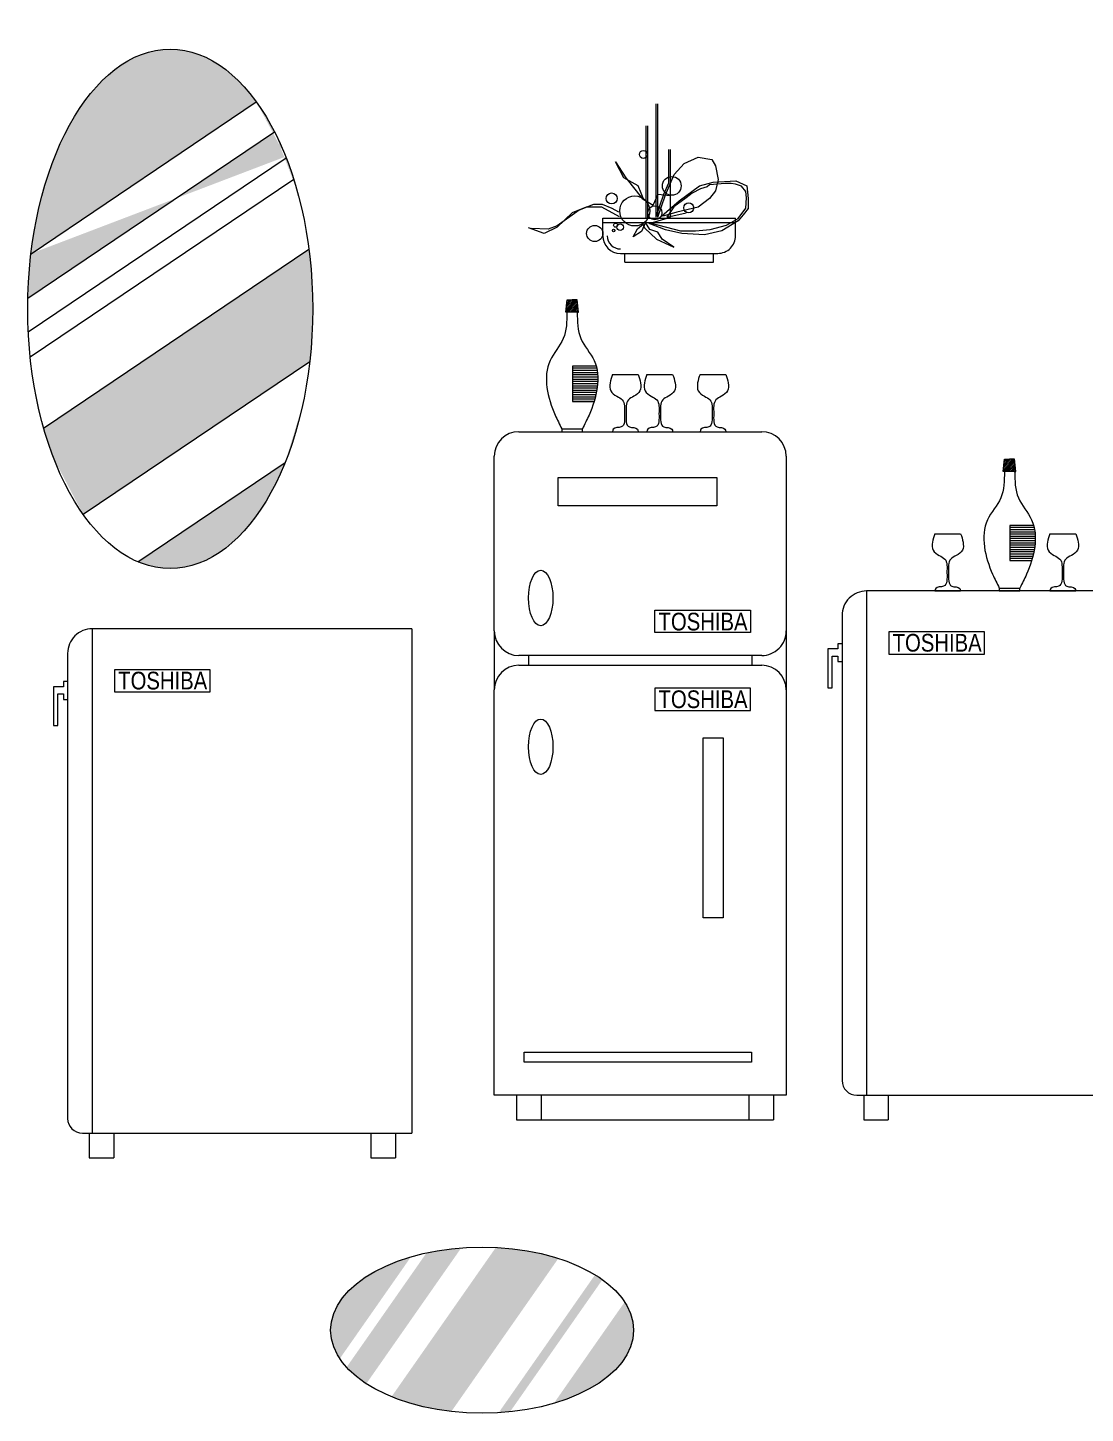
# Model space of a CAD drawing. Header units: millimetres. Extents: x -37049 to 129367, y 25385 to 90033.
# Drawn here: x 32586 to 34738, y 36868 to 39686 of the extents above; entities that cross this region are included whole.
import ezdxf
from ezdxf.enums import TextEntityAlignment as Align

# ---------------------------------------------------------------- set-up
doc = ezdxf.new("R2010")
doc.units = ezdxf.units.MM
doc.header["$MEASUREMENT"] = 0
for name, color, linetype, lineweight in [('NSMANH1', 44, 'Continuous', 5), ('NTHAY1', 61, 'Continuous', 25), ('NVDUNG', 143, 'Continuous', 13)]:
    doc.layers.add(name, color=color, linetype=linetype, lineweight=lineweight)
doc.styles.add('AVO', font='vhelvcn.ttf')

# ---------------------------------------------------------------- blocks, each defined once
blk = doc.blocks.new('A$C2B526C94')
at = {"layer": 'NVDUNG', "ltscale": 2}
h = blk.add_hatch(color=256, dxfattribs=at)
edge = h.paths.add_edge_path()
edge.add_ellipse((308.0163176282367, 169.0006121944243), major_axis=(-308.175, 2.140156132960378e-12), ratio=0.5485519591141397, start_angle=478.2472790100476, end_angle=559.797481136029)
edge.add_line((597.9768375872954, 226.2572650666043), (453.8687137957531, 20.08223315241048))
edge = h.paths.add_edge_path()
edge.add_ellipse((308.0163176282367, 169.0006121944243), major_axis=(-308.175, 2.140156132960378e-12), ratio=0.5485519591141397, start_angle=217.4405429900535, end_angle=221.800672041535)
edge.add_line((537.7509745074422, 281.6794044452981), (341.5347574790212, 0.9534901558654383))
edge.add_ellipse((308.0163176282367, 169.0006121944243), major_axis=(-308.175, 2.140156132960378e-12), ratio=0.5485519591141397, start_angle=456.2440881045424, end_angle=460.6042171560234)
edge.add_line((364.7278205615294, 2.837680709511915), (552.702533221578, 271.7725010518334))
edge = h.paths.add_edge_path()
edge.add_ellipse((308.0163176282367, 169.0006121944243), major_axis=(-308.175, 2.140156132960378e-12), ratio=0.5485519591141397, start_angle=239.7721125632849, end_angle=264.7853853798012)
edge.add_line((336.0252958015699, 337.3509562149629), (123.6680385447544, 33.53210728268459))
edge.add_ellipse((308.0163176282367, 169.0006121944243), major_axis=(-308.175, 2.140156132960378e-12), ratio=0.5485519591141397, start_angle=413.2593747662758, end_angle=438.2726475827916)
edge.add_line((245.3782871570802, 3.479380410710291), (463.1641101791029, 315.0648610250937))
edge = h.paths.add_edge_path()
edge.add_ellipse((308.0163176282367, 169.0006121944243), major_axis=(-308.175, 2.140156132960378e-12), ratio=0.5485519591141397, start_angle=277.9122371980688, end_angle=291.5276939068943)
edge.add_line((194.9312236836849, 326.2577367669001), (32.26089109769237, 93.52581208425545))
edge.add_ellipse((308.0163176282367, 169.0006121944243), major_axis=(-308.175, 2.140156132960378e-12), ratio=0.5485519591141397, start_angle=386.5170662391821, end_angle=400.1325229480075)
edge.add_line((72.39937951633328, 60.03812958889466), (265.5941504545699, 336.4412706183866))
edge = h.paths.add_edge_path()
edge.add_ellipse((308.0163176282367, 169.0006121944243), major_axis=(-308.175, 2.140156132960378e-12), ratio=0.5485519591141397, start_angle=298.0097601198693, end_angle=380.0350000262068)
edge.add_line((18.4909847460076, 111.0850786659794), (163.2905692532586, 318.2493812151515))
at = {"layer": 'NVDUNG'}
blk.add_ellipse((308.0163176282367, 169.0006121944243), major_axis=(-308.175, 2.140156132960378e-12), ratio=0.5485519591141397, start_param=3.141592653589806, end_param=9.424777960769392, dxfattribs=at)
blk = doc.blocks.new('A$C55E30150')
at = {"layer": 'NVDUNG'}
h = blk.add_hatch(color=256, dxfattribs=at)
edge = h.paths.add_edge_path()
edge.add_ellipse((289.55740809282, 528.3000288306721), major_axis=(0, -528.2999999999998), ratio=0.5485519591141398, start_angle=132.923659959642, end_angle=142.8362405712215)
edge.add_line((464.6241898098633, 949.308732497404), (6.973204210738913, 640.8683157955456))
edge.add_ellipse((289.55740809282, 528.3000288306721), major_axis=(0, -528.2999999999998), ratio=0.5485519591141398, start_angle=142.8362405712215, end_angle=267.6554927861682)
edge.add_line((-5.943657015450299e-06, 549.9116998601894), (501.7668593610833, 888.0846436356223))
edge = h.paths.add_edge_path()
edge.add_ellipse((289.55740809282, 528.3000288306721), major_axis=(0, -528.2999999999998), ratio=0.5485519591141398, start_angle=297.3217479464453, end_angle=322.2586906552283)
edge.add_line((112.1715987392163, 110.5296731219787), (573.357148293213, 421.3522596724942))
edge.add_ellipse((289.55740809282, 528.3000288306721), major_axis=(0, -528.2999999999998), ratio=0.5485519591141398, start_angle=78.3204620905809, end_angle=103.2574047993638)
edge.add_line((571.6341305485803, 649.45305327604), (32.08660422363027, 285.8172935228723))
edge = h.paths.add_edge_path()
edge.add_ellipse((289.55740809282, 528.3000288306721), major_axis=(0, -528.2999999999998), ratio=0.5485519591141398, start_angle=346.9022249191727, end_angle=413.6769278266375)
edge.add_line((523.0463184660221, 215.3680397049538), (223.8848199454842, 13.74387594611474))
at = {"layer": 'NSMANH1'}
blk.add_line((6.363442169418704, 640.4573579608041), (464.6241898098597, 949.3087324974113), dxfattribs=at)
at = {"layer": 'NVDUNG'}
for p, q in [((-5.943722499068826e-06, 549.9116998601457), (501.7668593610942, 888.0846436356369)), ((0.8917192892658932, 481.6032266239708), (525.4642293982652, 835.1463603649536)), ((4.746224167061882, 430.6959396035745), (540.702046065453, 791.9110188712802)), ((32.08660422360117, 285.8172935228577), (571.6341305486203, 649.4530532760764)), ((112.1715987392199, 110.529673121986), (573.3571482932675, 421.3522596725306)), ((223.8848199455169, 13.74387594613654), (523.0463184660985, 215.3680397050048))]:
    blk.add_line(p, q, dxfattribs=at)
blk.add_ellipse((289.55740809282, 528.3000288306794), major_axis=(0, -528.3), ratio=0.5485519591141398, dxfattribs=at)
blk = doc.blocks.new('A$C01D345D9')
at = {"layer": 'NVDUNG', "color": 3}
for p, q in [((259.6633188525375, 91.6033141466105), (259.6633188525375, 322.133041684312)), ((263.2633188524705, 91.6033141466105), (263.2633188524705, 322.133041684312)), ((239.2653136649969, 90.32970472126908), (239.2653136649969, 277.5556415390747)), ((242.86531366493, 90.32970472126908), (242.86531366493, 277.5556415390747)), ((285.1608253373925, 161.4975033156879), (285.1608253373488, 229.1563428579466)), ((285.1608253373925, 161.4975033156879), (285.1608253373488, 229.1563428579466)), ((285.1608253373925, 161.4975033156879), (285.1608253373488, 229.1563428579466)), ((285.1608253373925, 161.4975033156879), (285.1608253373488, 229.1563428579466)), ((288.7608253373255, 134.9071048665137), (288.7608253373255, 229.1563428579466)), ((176.8554732507546, 204.5360813292646), (197.9710129796804, 171.5720726746949)), ((194.0128922085714, 171.5720726746949), (176.8554732507546, 204.5360813292646)), ((296.4100772827369, 178.2108955864096), (316.8080824706994, 201.1369355016286)), ((316.8080824706994, 201.1369355016286), (344.8553396038842, 213.8730297546499)), ((344.8553396038842, 213.8730297546499), (372.9025967372581, 208.7785920534807)), ((372.9025967372581, 208.7785920534807), (380.5518486826768, 196.0414275403891)), ((223.0480108496995, 155.7493485205123), (194.0128922085714, 171.5720726746949)), ((197.9710129796804, 171.5720726746949), (219.0882213937584, 145.2008657509141)), ((278.5618227435334, 137.4543237171965), (296.4100772827369, 178.2108955864096)), ((380.5518486826768, 196.0414275403891), (385.6513499795692, 168.0220201840712)), ((219.0882213937584, 145.2008657509141), (230.9675897618581, 129.379211856809)), ((234.9257105329671, 125.4235308182033), (223.0480108496995, 155.7493485205123)), ((275.1986160651068, 138.7487523223754), (285.1608253373925, 161.4975033156879)), ((275.1986160651068, 138.7487523223754), (285.1608253373925, 161.4975033156879)), ((275.1986160651068, 138.7487523223754), (285.1608253373925, 161.4975033156879)), ((275.1986160651068, 138.7487523223754), (285.1608253373925, 161.4975033156879)), ((306.6090798767182, 124.7182294641752), (347.4050902524032, 155.2848556711906)), ((349.8513824322581, 149.4679924556985), (332.6939634742594, 140.238070032312)), ((347.4050902524032, 155.2848556711906), (375.4523473855952, 162.9275824829019)), ((363.0506806189733, 153.4236734943042), (349.8513824322581, 149.4679924556985)), ((368.3287312086977, 157.3793545326844), (363.0506806189733, 153.4236734943042)), ((380.5518486826768, 145.0959802688521), (367.8030954401765, 129.8126671653445)), ((400.0053781720781, 160.016475225093), (368.3287312086977, 157.3793545326844)), ((375.4523473855952, 162.9275824829019), (421.3478590584054, 165.474801333592)), ((385.6513499795692, 168.0220201840712), (380.5518486826768, 145.0959802688521)), ((411.8830778553383, 160.016475225093), (400.0053781720781, 160.016475225093)), ((421.122586586207, 158.697914878896), (411.8830778553383, 160.016475225093)), ((433.0002862692781, 154.7422338405013), (421.122586586207, 158.697914878896)), ((421.3478590584054, 165.474801333592), (444.2956148946978, 155.2848556711906)), ((442.2397950001032, 144.1937510709031), (433.0002862692781, 154.7422338405013)), ((443.558056133741, 131.0081476091145), (442.2397950001032, 144.1937510709031)), ((444.2956148946978, 155.2848556711906), (446.8453655432168, 129.8126671653445)), ((131.9811967854548, 117.5121687412175), (102.9444094593491, 105.6451256254222)), ((150.45854556212, 117.5121687412175), (131.9811967854548, 117.5121687412175)), ((170.2558241574006, 109.6008066640206), (150.45854556212, 117.5121687412175)), ((230.9675897618581, 129.379211856809), (253.4030593093994, 116.1936083950204)), ((253.4030593093994, 116.1936083950204), (263.9624978588836, 138.6091342799846)), ((259.8483905706235, 92.74272839501646), (275.1986160651068, 138.7487523223754)), ((259.8483905706235, 92.74272839501646), (275.1986160651068, 138.7487523223754)), ((259.8483905706235, 92.74272839501646), (275.1986160651068, 138.7487523223754)), ((259.8483905706235, 92.74272839501646), (275.1986160651068, 138.7487523223754)), ((263.2633188524705, 91.6033141466105), (278.5618227435334, 137.4543237171965)), ((263.9624978588836, 138.6091342799846), (287.7195659102435, 135.9720135875905)), ((270.9125707981148, 94.15053299730789), (306.6090798767182, 124.7182294641752)), ((288.7608253373255, 91.6033141466105), (288.7608253373255, 134.9071048665137)), ((320.8162637911373, 131.0081476091145), (295.7392659211546, 112.5483027625451)), ((332.6939634742594, 140.238070032312), (320.8162637911373, 131.0081476091145)), ((367.8030954401765, 129.8126671653445), (344.8553396038842, 111.9810649512874)), ((442.2397950001032, 109.9111820701364), (443.558056133741, 131.0081476091145)), ((446.8453655432168, 129.8126671653445), (446.8453655432168, 109.4338461008156)), ((102.9444094593491, 105.6451256254222), (58.07180167929619, 73.99967731704965)), ((88.42685013899609, 100.3708842408305), (58.07180167929619, 71.36255662465555)), ((117.4636374649126, 112.2379273564147), (88.42685013899609, 100.3708842408305)), ((149.1386157435045, 112.2379273564147), (117.4636374649126, 112.2379273564147)), ((184.7733834779428, 92.45952216363366), (149.1386157435045, 112.2379273564147)), ((183.4534536591382, 101.6894445870275), (170.2558241574006, 109.6008066640206)), ((301.5095785798258, 101.792189548949), (276.0120720950144, 94.15053299730789)), ((295.7392659211546, 112.5483027625451), (281.2217066005687, 91.45240748362266)), ((281.2217066005687, 91.45240748362266), (320.8162637911373, 100.6812596469535)), ((344.8553396038842, 111.9810649512874), (301.5095785798258, 101.792189548949)), ((426.4006371759242, 88.81528679122857), (442.2397950001032, 109.9111820701364)), ((446.8453655432168, 109.4338461008156), (436.6463629492355, 96.69775184779428)), ((31.67487399042875, 58.17802342294453), (-0.0001042879302985966, 70.04399627866951)), ((39.59445290263102, 67.40687558626087), (5.2796149867645, 68.72543593245791)), ((58.07180167929619, 71.36255662465555), (31.67487399042875, 58.17802342294453)), ((58.07180167929619, 73.99967731704965), (39.59445290263102, 67.40687558626087)), ((212.5920307689303, 51.89559709827881), (221.8298708147704, 67.71832125246146)), ((229.749449726929, 62.44407986765873), (212.5920307689303, 51.89559709827881)), ((221.8298708147704, 67.71832125246146), (233.7092391828264, 78.26680402184866)), ((237.6673599539281, 80.90392471424275), (229.749449726929, 62.44407986765873)), ((231.0693795455954, 79.5853643680457), (236.3490988202902, 69.03688159865851)), ((236.3490988202902, 69.03688159865851), (260.1044981866726, 46.62135571347608)), ((246.9068686847459, 66.39976090626442), (237.6673599539281, 80.90392471424275)), ((278.5618227435334, 66.13005538091966), (245.4150643132598, 78.86614963372995)), ((262.7443578239545, 61.12551952146168), (246.9068686847459, 66.39976090626442)), ((249.5467283222606, 79.5853643680457), (308.9385641078698, 63.76264021387033)), ((271.9838665547722, 46.62135571347608), (262.7443578239545, 61.12551952146168)), ((311.7085811736179, 58.48839882906759), (278.5618227435334, 66.13005538091966)), ((308.9385641078698, 63.76264021387033), (339.2936125676133, 63.76264021387033)), ((357.6040928463844, 55.9411799785812), (311.7085811736179, 58.48839882906759)), ((339.2936125676133, 63.76264021387033), (369.6486610273569, 66.39976090626442)), ((393.3006019249879, 63.58283653023682), (357.6040928463844, 55.9411799785812)), ((369.6486610273569, 66.39976090626442), (402.6452378095419, 75.62968332944001)), ((260.1044981866726, 46.62135571347608), (295.7392659211546, 30.7986315593007)), ((295.7392659211546, 30.7986315593007), (271.9838665547722, 46.62135571347608))]:
    blk.add_line(p, q, dxfattribs=at)
at = {"layer": 'NVDUNG'}
for p, q in [((151.0505477577972, 89.9999857203511), (421.0505477544575, 89.99998572035838)), ((151.0505477578408, 53.99998572080221), (151.0505477578845, 89.99998572035838)), ((245.4150643132598, 78.86614963372995), (288.7608253373255, 91.6033141466105)), ((276.0120720950144, 94.15053299730789), (270.9125707981148, 94.15053299730789)), ((402.6452378095419, 75.62968332944001), (426.4006371759242, 88.81528679122857)), ((421.0505477544575, 53.99998572080221), (421.0505477544575, 89.99998572035838)), ((436.6463629492355, 96.69775184779428), (426.4473603552542, 83.96058733489917)), ((151.0505477577972, 80.99998572046752), (421.0505477544575, 80.99998572046752)), ((426.4473603552542, 83.96058733489917), (393.3006019249879, 63.58283653023682)), ((187.0505477574116, 17.99998572125332), (385.0505477548868, 17.99998572125332)), ((196.050547757266, -1.427852112101391e-05), (196.050547757266, 17.99998572126788)), ((376.0505477549814, -1.427852112101391e-05), (376.0505477549814, 17.99998572126788)), ((196.050547757266, -1.427852112101391e-05), (376.0505477549814, -1.427852112101391e-05))]:
    blk.add_line(p, q, dxfattribs=at)
at = {"layer": 'NVDUNG', "color": 3}
for centre, radius in [((233.7092391828264, 219.3506205433587), 8.020714721260621), ((291.3105759858445, 155.2848556711906), 19.10521163939724), ((169.0376841224715, 129.6895872629175), 11.19416723386255), ((216.09293185563, 104.3394083996463), 30.56769646686771), ((257.1092086487261, 100.6545031464557), 14.2939555331434), ((325.7322097404176, 110.707455525946), 10.18887540233567), ((134.7228462066487, 58.48839882906759), 16.52545000633904)]:
    blk.add_circle(centre, radius, dxfattribs=at)
at = {"layer": 'NVDUNG'}
for centre, radius in [((173.0291785931404, 64.53536794916727), 2.523051688765161), ((177.2325960560192, 75.4552309459541), 4.203417462872648), ((186.482116896841, 71.2555306226568), 6.726469151847358)]:
    blk.add_circle(centre, radius, dxfattribs=at)
for centre, radius, start, end in [((187.0505477574116, 53.99998572080221), 35.99999999954798, 180, 270), ((187.0505477574116, 53.99998572080221), 26.99999999966099, 180, 270), ((385.0505477548868, 53.99998572080221), 35.99999999954798, 270, 0)]:
    blk.add_arc(centre, radius, start, end, dxfattribs=at)
blk = doc.blocks.new('A$C6659271F')
at = {"layer": 'NVDUNG', "color": 3}
for p, q in [((22.2207258829003, 464.5017698607553), (231.6916033920352, 464.5017698607262)), ((22.2218982309787, 5.331171269062907e-05), (231.6904310342507, 5.335953756002709e-05))]:
    blk.add_line(p, q, dxfattribs=at)
for points in [[(22.2207258829003, 464.5017698607553), (2.411632282295614, 396.7896613282646), (8.159634053343325, 331.0571110131714), (57.37697248846234, 288.9166056069807), (102.4084572986321, 259.4277866947377), (120.5340651674051, 146.1927676151536), (93.33158523844031, 38.40648252908431), (28.95232412252517, 20.29121535505692), (22.2218982309787, 5.331171269062907e-05)], [(231.6916033920352, 464.5017698607262), (251.500696992618, 396.7896613282355), (245.7526952215558, 331.0571110131423), (196.5353567864295, 288.9166056069662), (151.5038719762524, 259.4277866947305), (133.3782641074504, 146.1927676151536), (160.580744036386, 38.40648252907704), (224.9600051523012, 20.29121535502782), (231.6904310438404, 5.331168358679861e-05)]]:
    blk.add_spline(points, degree=3, dxfattribs=at)
blk = doc.blocks.new('A$C46102D20')
at = {"layer": 'NVDUNG', "lineweight": 0}
h = blk.add_hatch(dxfattribs=at)
h.set_pattern_fill('ANSI31', color=3, scale=80, style=0)
h.set_pattern_definition([(44.99999999999848, (-32390.29841130922, -47459.1120587101), (-7.071067811865285, 7.071067811865666), [])])
h.paths.add_polyline_path([(251.4758884297189, 971.4063057736421), (260.7532348109853, 971.4063057736422), (250.7356037253558, 1072.464330827912), (209.3122883744618, 1072.464330827912), (168.4174117734146, 1072.464330827912), (158.3997806877923, 971.4063057736421), (167.6771270690551, 971.4063057736421), (251.4758884297189, 971.4063057927706)])
at = {"layer": 'NVDUNG', "lineweight": 9}
h = blk.add_hatch(dxfattribs=at)
h.set_pattern_fill('ANSI31', color=2, scale=144, angle=315.0000000000001, style=0)
h.set_pattern_definition([(359.9999999999986, (-32390.29841130922, -47459.1120587101), (4.742872761198669e-13, 18), [])])
edge = h.paths.add_edge_path()
edge.add_spline(control_points=[(386.5173059370427, 246.4099844899902), (415.2281342106944, 342.4153866993584), (429.8080056642502, 442.9684519072762), (405.7953169480897, 531.6830106505586)], knot_values=[594.7109672463023, 594.7109672463023, 594.7109672463023, 594.7109672463023, 947.5511006791263, 947.5511006791263, 947.5511006791263, 947.5511006791263], degree=3, periodic=0)
edge.add_line((405.7953169480897, 531.6830106505658), (212.8797036862125, 531.6830106505658))
edge.add_line((212.8797036862125, 531.6830106505658), (212.8797036862161, 246.4099844899902))
edge.add_line((212.8797036862161, 246.4099844899902), (386.5173059370427, 246.4099844899902))
at = {"layer": 'NVDUNG', "color": 7}
blk.add_line((251.4758884297189, 971.4063057927706), (167.6771270690551, 971.4063057736421), dxfattribs=at)
at = {"layer": 'NVDUNG', "color": 2}
blk.add_line((125.7777467887317, 23.94263507553842), (293.3752691484078, 23.94263511380268), dxfattribs=at)
at = {"layer": 'NVDUNG', "color": 7}
for points in [[(167.6771270690551, 971.4063057736421), (158.3997806877924, 971.4063057736421), (168.4174117734146, 1072.464330827912), (209.8407271243123, 1072.464330827912)], [(251.4758884297189, 971.4063057736421), (260.7532348109853, 971.4063057736421), (250.7356037253558, 1072.464330827912), (209.3122883744618, 1072.464330827912)]]:
    blk.add_lwpolyline(points, dxfattribs=at)
at = {"layer": 'NVDUNG', "color": 4}
blk.add_lwpolyline([(405.795316948097, 531.6830106505658), (212.8797036862161, 531.6830106505658), (212.8797036862161, 246.4099844899902), (386.5173059370281, 246.4099844899902)], dxfattribs=at)
at = {"layer": 'NVDUNG', "color": 2}
blk.add_lwpolyline([(125.7777467887281, 23.94263507553842), (125.7777467887281, 0), (293.3752691484078, -7.275957614183426e-12), (293.3752691484078, 23.94263511380268)], dxfattribs=at)
at = {"layer": 'NVDUNG', "color": 4}
for points in [[(167.6771270690551, 971.4063057736348), (137.7485961377388, 757.258578797795), (30.0075727088406, 577.884315716663), (71.90695361925464, 135.4280325253785), (125.7777467887317, 23.94263507553842)], [(251.4758884297189, 971.4063057927706), (281.4044194588241, 757.2585788305951), (389.1454429696314, 577.884315798663), (347.2460622612598, 135.4280325882428), (293.3752691484078, 23.94263511380268)]]:
    blk.add_spline(points, degree=3, dxfattribs=at)
blk = doc.blocks.new('A$C53AD56E4')
at = {"layer": 'NVDUNG', "ltscale": 2}
for p, q in [((78.9374924447875, 1075.992708089478), (78.93749244475839, 49.99994149432314)), ((728.9347862068898, 1075.989576735257), (728.9298063557944, 49.99994149430131)), ((73.01305917265927, 49.999941494323814), (73.01305917271748, -5.8489378044074136e-05)), ((123.01305917265927, 49.999941494322464), (123.01305917271748, -5.848937938858783e-05)), ((645.4673764536274, 49.99994149430926), (645.4673764536274, -5.8488694104058396e-05)), ((695.4673764536274, 49.99994149430791), (695.4673764536274, -5.848869544857209e-05)), ((73.01305917271748, -5.848937871633098e-05), (123.0130591727175, -5.848932050867006e-05)), ((645.4673764536274, -5.850569141330197e-05), (695.4673764536274, -5.850569868925959e-05))]:
    blk.add_line(p, q, dxfattribs=at)
blk.add_lwpolyline([(728.9347862068898, 1075.989576735257), (78.93777711558141, 1075.992708087848, 0.4142152299325598), (28.9374924456024, 1025.992708088605), (28.9374924468575, 79.99994149426493, 0.4142135623726403), (58.93749244685387, 49.99994149432314), (728.9298063557944, 49.99994149430131)], format="xyb", dxfattribs=at)
at = {"layer": 'NVDUNG', "color": 1, "ltscale": 0.75}
blk.add_lwpolyline([(318.6587973645874, 992.8044637338899), (124.1864846749449, 992.8044637338971), (124.1864846749449, 947.5214147321894), (318.6587973645874, 947.5214147321822)], close=True, dxfattribs=at)
at = {"layer": 'NVDUNG', "ltscale": 2}
blk.add_lwpolyline([(28.93478622505063, 968.5517435867878), (20.15880100320646, 968.5517435867878), (20.15880100320646, 958.0738793441924), (0.0001081693553715013, 958.0738793441924), (0.0001081693517335225, 879.0863361892771), (8.869844773860677, 879.0863361892771), (8.869844773864315, 943.5659705867656), (20.15880100320646, 943.5659705867365), (20.15880100320646, 932.1642176511305), (28.93478622510884, 932.1642176511305)], dxfattribs=at)
at = {"layer": 'NVDUNG', "color": 1, "ltscale": 0.75, "style": 'AVO'}
blk.add_text('TOSHIBA', height=36, dxfattribs=at).set_placement((222.3468574775834, 970.6129652929376), align=Align.MIDDLE)
blk = doc.blocks.new('A$C52DA07F6')
at = {"layer": 'NVDUNG', "ltscale": 2}
for p, q in [((50.000016091828, 1400.000020725522), (544.0745173660398, 1400.000020725522)), ((1.6091886209324e-05, 994.6738192096382), (1.609182800166309e-05, 1350.000020725522)), ((594.0745173660398, 1350.000020725522), (594.0745173660398, 994.6738192096382)), ((1.6091886209324e-05, 994.6738192096382), (1.609176979400218e-05, 874.6736985484458)), ((594.0745173660398, 994.6738192096382), (594.0745173661562, 874.6736985484458)), ((544.0745173660398, 944.6738192096382), (50.00001609188621, 944.6738192096382)), ((70.00001609124593, 944.6740341553668), (70.00001609130413, 924.6740341550176)), ((524.0745173666801, 944.6740341553668), (524.0745173666219, 924.6740341550176)), ((50.000016091828, 924.6736985484458), (544.0745173660398, 924.6736985484458)), ((1.609182800166309e-05, 50.00002072552161), (1.609182800166309e-05, 874.6736985484458)), ((594.0745173660398, 874.6736985484458), (594.0745173660398, 50.00002072552161)), ((594.0745173660398, 50.00002072552161), (1.609182800166309e-05, 50.00002072552161)), ((45.50353967669071, 50.00002072552161), (45.50353967669071, 2.074251824524254e-05)), ((95.5035396766907, 50.00002072552161), (95.5035396766907, 2.074251824524254e-05)), ((517.9578569576552, 50.00002072552161), (517.957856957597, 2.074181975331157e-05)), ((567.9578569576552, 50.00002072552161), (567.957856957597, 2.074181975331157e-05)), ((45.50353967669071, 2.074251824524254e-05), (95.5035396766907, 2.074251824524254e-05)), ((95.5035396766907, 2.074251824524254e-05), (517.957856957597, 2.074181975331157e-05)), ((517.957856957597, 2.074181975331157e-05), (567.957856957597, 2.074181975331157e-05))]:
    blk.add_line(p, q, dxfattribs=at)
at = {"layer": 'NVDUNG', "color": 1, "lineweight": 5, "ltscale": 0.75}
for points in [[(130.1330331242934, 1306.953954918965), (452.8340691827179, 1306.953954918965), (452.8340691827179, 1249.350717791807), (130.1330331242934, 1249.350717791807)], [(424.9608266014548, 776.995256205395), (465.6288132941991, 776.995256205395), (465.6288132941991, 411.1239042768284), (424.9608266014548, 411.1239042768284)], [(60.69669950843672, 137.8096704463387), (523.419650731521, 137.8096704463387), (523.419650731521, 117.3170539689454), (60.69669950843672, 117.3170539689454)]]:
    blk.add_lwpolyline(points, close=True, dxfattribs=at)
at = {"layer": 'NVDUNG', "color": 3, "ltscale": 0.75}
for points in [[(521.140758126654, 991.4373889546987), (326.6684454430069, 991.4389184857573), (326.6688015956606, 1036.721967486068), (521.1411142793077, 1036.720437955009)], [(521.1403116810543, 877.9107024315017), (326.6679989914119, 877.9107024315017), (326.6679989914119, 832.627653429794), (521.1403116810543, 832.627653429794)]]:
    blk.add_lwpolyline(points, close=True, dxfattribs=at)
at = {"layer": 'NVDUNG', "ltscale": 2}
for centre, start, end in [((50.000016091828, 1350.000020725522), 90, 180), ((544.0745173660398, 1350.000020725522), 0, 90), ((50.00001609188621, 994.6738192096382), 180, 270), ((544.0745173660398, 994.6738192096382), 270, 0), ((50.000016091828, 874.6736985484458), 90, 180), ((544.0745173660398, 874.6736985484458), 0, 90)]:
    blk.add_arc(centre, 50, start, end, dxfattribs=at)
at = {"layer": 'NVDUNG', "color": 5, "ltscale": 0.75}
for centre in [(94.65464676913689, 1061.744971181775), (94.65464676913689, 758.998306437672)]:
    blk.add_ellipse(centre, major_axis=(0, -56.41774820943829), ratio=0.4402195757998304, start_param=-1.570796326794897, end_param=4.71238898038469, dxfattribs=at)
at = {"layer": 'NVDUNG', "color": 3, "ltscale": 0.75, "style": 'AVO'}
blk.add_text('TOSHIBA', height=36, rotation=359.9995493675974, dxfattribs=at).set_placement((424.828992779454, 1013.629644891553), align=Align.MIDDLE)
blk.add_text('TOSHIBA', height=36, dxfattribs=at).set_placement((424.8283717940503, 855.7192039905203), align=Align.MIDDLE)
blk = doc.blocks.new('A$C70B75BEA')
at = {"layer": 'NVDUNG', "ltscale": 2}
for p, q in [((78.93747895795968, 1075.992831380892), (78.93747895795968, 50.00006478573778)), ((728.9347727200657, 1075.989700026694), (728.9297928689921, 50.00006478573778)), ((73.01304568586056, 50.00006478573778), (73.01304568591877, 6.480203592218459e-05)), ((123.01304568586056, 50.00006478573778), (123.01304568591877, 6.480203592218459e-05)), ((645.467362966825, 50.00006478573778), (645.467362966825, 6.480273441411555e-05)), ((695.467362966825, 50.00006478573778), (695.467362966825, 6.480273441411555e-05)), ((73.01304568591877, 6.480203592218459e-05), (123.0130456859188, 6.48020941298455e-05)), ((645.467362966825, 6.478573777712882e-05), (695.467362966825, 6.478573777712882e-05))]:
    blk.add_line(p, q, dxfattribs=at)
blk.add_lwpolyline([(728.9347727200657, 1075.989700026694), (78.9377636287536, 1075.992831379262, 0.4142152299325598), (28.93747895877459, 1025.992831380019), (28.93747896005516, 80.00006478567957, 0.4142135623726403), (58.93747896005516, 50.00006478573778), (728.9297928689921, 50.00006478573778)], format="xyb", dxfattribs=at)
at = {"layer": 'NVDUNG', "color": 1, "ltscale": 0.75}
blk.add_lwpolyline([(318.6587838777632, 992.8045870253118), (124.1864711881208, 992.8045870253118), (124.1864711881208, 947.5215380236041), (318.6587838777632, 947.5215380236041)], close=True, dxfattribs=at)
at = {"layer": 'NVDUNG', "ltscale": 2}
blk.add_lwpolyline([(28.93477273822646, 968.5518668782024), (20.15878751638229, 968.5518668782024), (20.15878751638229, 958.074002635607), (9.468253119848669e-05, 958.074002635607), (9.468253119848669e-05, 879.0864594806917), (8.869831287040142, 879.0864594806917), (8.869831287040142, 943.5660938781803), (20.15878751638229, 943.5660938781512), (20.15878751638229, 932.1643409425451), (28.93477273828466, 932.1643409425451)], dxfattribs=at)
at = {"layer": 'NVDUNG', "color": 1, "ltscale": 0.75, "style": 'AVO'}
blk.add_text('TOSHIBA', height=36, dxfattribs=at).set_placement((222.3468439907592, 970.6130885843595), align=Align.MIDDLE)

msp = doc.modelspace()

# ---------------------------------------------------------------- block references
at = {"layer": 'NTHAY1', "xscale": 0.25, "yscale": 0.25, "zscale": 0.25}
for name, p in [('A$C46102D20', (33641.28968378725, 38864.69037868085)), ('A$C6659271F', (33770.25529553745, 38864.69036534693)), ('A$C6659271F', (33840.30347340651, 38864.69036534693)), ('A$C6659271F', (33948.39292936566, 38864.69036534693)), ('A$C46102D20', (34531.13100335008, 38540.68973071496)), ('A$C6659271F', (34426.08803451958, 38540.69025194093)), ('A$C6659271F', (34660.09661510029, 38540.68971738105))]:
    msp.add_blockref(name, p, dxfattribs=at)
at = {"layer": 'NTHAY1', "ltscale": 100, "rotation": 359.9999999999985}
for name, p in [('A$C52DA07F6', (33535.21354415623, 37464.69035795564)), ('A$C70B75BEA', (34213.88180629501, 37464.6982784857)), ('A$C53AD56E4', (32638.66993765219, 37387.737506974))]:
    msp.add_blockref(name, p, dxfattribs=at)
at = {"layer": 'NVDUNG', "ltscale": 2}
for name, p in [('A$C55E30150', (32586.69841776622, 38586.28955851354)), ('A$C2B526C94', (33202.64573280333, 36867.86501627043))]:
    msp.add_blockref(name, p, dxfattribs=at)
at = {"layer": 'NVDUNG', "ltscale": 2, "rotation": 359.9999999999985}
msp.add_blockref('A$C01D345D9', (33605.10254834982, 39209.35943614116), dxfattribs=at)

doc.saveas('drawing.dxf')
